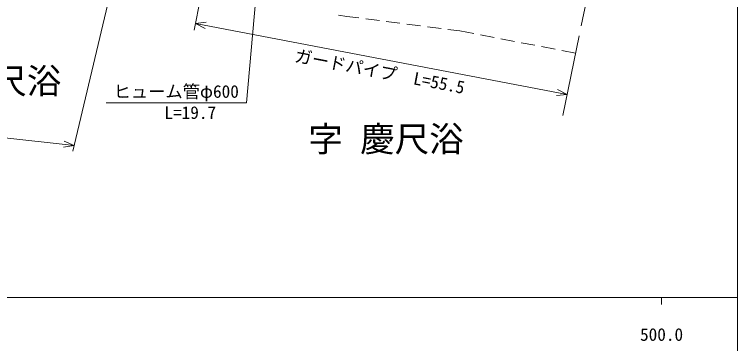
# Model space of a CAD drawing. Units: millimetres, scale not verified. Extents: x 40000 to 680000, y 20000 to 380000.
# Drawn here: x 474301 to 579000, y 198357 to 245946 of the extents above; entities that cross this region are included whole.
import ezdxf
from ezdxf.enums import TextEntityAlignment as Align

# ---------------------------------------------------------------- set-up
doc = ezdxf.new("R2010")
doc.units = ezdxf.units.MM
doc.header["$LTSCALE"] = 1000
doc.linetypes.add('CHAIN', pattern=[18.5, 12, -1.5, 3.5, -1.5])
for name, color, linetype, lineweight in [('M-BGD', 7, 'Continuous', 13), ('M-BGD-EXST', 7, 'Continuous', 13), ('M-BMK', 2, 'CHAIN', 13), ('M-STR-HTXT', 7, 'Continuous', 13), ('M-TTL-BAND', 7, 'Continuous', 13)]:
    doc.layers.add(name, color=color, linetype=linetype, lineweight=lineweight)
doc.styles.add('ＭＳ ゴシック', font='')
doc.styles.get('ＭＳ ゴシック').set_extended_font_data('MS Gothic')

msp = doc.modelspace()

# ---------------------------------------------------------------- linework, layer by layer
at = {"layer": 'M-BGD'}
for p, q in [((521240, 245866), (522443, 245672)), ((522443, 245672), (524171, 245451)), ((525163, 245323), (527147, 245069)), ((528139, 244942), (530122, 244687)), ((531114, 244560), (533098, 244306)), ((534090, 244179), (536074, 243924)), ((537066, 243797), (538794, 243575)), ((538794, 243575), (540793, 243190)), ((541775, 243000), (543739, 242622)), ((544721, 242432), (546685, 242053)), ((547667, 241864), (549630, 241485)), ((550612, 241296), (552576, 240917)), ((553558, 240728), (555558, 240342))]:
    msp.add_line(p, q, dxfattribs=at)
at = {"layer": 'M-BMK'}
msp.add_line((559791, 260963), (553710, 231342), dxfattribs=at)
at = {"layer": 'M-STR-HTXT'}
for p, q in [((510777, 265577), (507883, 233183)), ((491628, 263681), (482755, 226196)), ((503611, 260882), (500327, 243677)), ((500514, 244660), (502072, 244820)), ((500514, 244660), (554335, 234385)), ((500514, 244660), (501903, 243936)), ((554335, 234385), (552946, 235108)), ((554335, 234385), (552777, 234224)), ((507883, 233183), (487585, 233183)), ((482949, 227016), (481508, 227627)), ((482949, 227016), (481409, 226733))]:
    msp.add_line(p, q, dxfattribs=at)
msp.add_lwpolyline([(309733, 237216), (419634, 233981), (482949, 227016)], dxfattribs=at)
at = {"layer": 'M-TTL-BAND'}
for p, q in [((579000, 20000), (579000, 370000)), ((40000, 205000), (579000, 205000)), ((568000, 205000), (568000, 204000))]:
    msp.add_line(p, q, dxfattribs=at)

# ---------------------------------------------------------------- texts
at = {"layer": 'M-BGD-EXST', "style": 'ＭＳ ゴシック'}
for p in [(469854, 233390), (528106, 225000)]:
    msp.add_text('字 慶尺浴', height=3666, dxfattribs=at).set_placement(p, align=Align.BOTTOM_CENTER)
at = {"layer": 'M-STR-HTXT', "style": 'ＭＳ ゴシック'}
msp.add_text('ガードパイプ  L=55.5', height=1833, rotation=349.192, dxfattribs=at).set_placement((526927, 236258), align=Align.BOTTOM_CENTER)
for s, p in [('ヒューム管φ600', (488656, 233345)), ('L=19.7', (496019, 230290))]:
    msp.add_text(s, height=1833, dxfattribs=at).set_placement(p, align=Align.BOTTOM_LEFT)
at = {"layer": 'M-TTL-BAND', "style": 'ＭＳ ゴシック'}
msp.add_text('500.0', height=1833, dxfattribs=at).set_placement((568000, 198195), align=Align.BOTTOM_CENTER)

doc.saveas('drawing.dxf')
